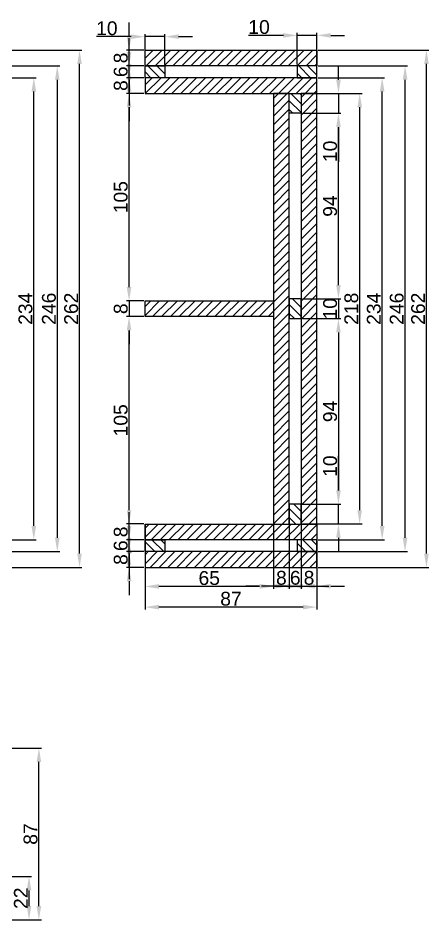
# Model space of a CAD drawing. Header units: millimetres. Extents: x 2483 to 4429, y -710 to 1566.
# Drawn here: x 2891.5 to 3099.4, y 1109.4 to 1566.2 of the extents above; entities that cross this region are included whole.
import ezdxf

# ---------------------------------------------------------------- set-up
doc = ezdxf.new("R2010")
doc.units = ezdxf.units.MM
doc.styles.get("Standard").update_dxf_attribs({"font": 'arial.ttf'})
doc.dimstyles.new('ISO-25', dxfattribs={"dimtxt": 7, "dimasz": 7, "dimexe": 1.25, "dimexo": 0.625, "dimtad": 1, "dimtxsty": 'Standard', "dimcen": 2.5, "dimadec": 0, "dimazin": 0, "dimtfac": 1, "dimtmove": 0, "dimatfit": 3, "dimfxl": 1, "dimarcsym": 0})

# ---------------------------------------------------------------- blocks, each defined once
blk = doc.blocks.new('*D165')
at = {"color": 0, "lineweight": -2, "transparency": 16777216}
for p, q in [((2947.62, 1302.96), (2947.62, 1309.96)), ((2947.62, 1287.96), (2947.62, 1295.96)), ((2948.24, 1295.96), (2948.87, 1295.96)), ((2955.07, 1287.96), (2946.37, 1287.96)), ((2947.62, 1280.96), (2947.62, 1273.96))]:
    blk.add_line(p, q, dxfattribs=at)
at = {"color": 0, "transparency": 16777216}
for points in [[(2946.45, 1302.96), (2948.79, 1302.96), (2947.62, 1295.96)], [(2946.45, 1280.96), (2948.79, 1280.96), (2947.62, 1287.96)]]:
    blk.add_solid(points, dxfattribs=at)
at = {"layer": 'Defpoints', "color": 0, "transparency": 16777216}
for p in [(2947.62, 1295.96), (2947.62, 1295.96), (2955.69, 1287.96)]:
    blk.add_point(p, dxfattribs=at)
at = {"color": 0, "transparency": 16777216, "insert": (2943.42, 1291.96), "char_height": 7, "attachment_point": 5, "rotation": 90}
blk.add_mtext('8', dxfattribs=at)
blk = doc.blocks.new('*D166')
at = {"color": 0, "lineweight": -2, "transparency": 16777216}
for p, q in [((2947.62, 1308.96), (2947.62, 1315.96)), ((2955.07, 1301.96), (2946.37, 1301.96)), ((2947.62, 1295.96), (2947.62, 1301.96)), ((2955.07, 1295.96), (2946.37, 1295.96)), ((2947.62, 1288.96), (2947.62, 1281.96))]:
    blk.add_line(p, q, dxfattribs=at)
at = {"color": 0, "transparency": 16777216}
for points in [[(2946.45, 1308.96), (2948.79, 1308.96), (2947.62, 1301.96)], [(2946.45, 1288.96), (2948.79, 1288.96), (2947.62, 1295.96)]]:
    blk.add_solid(points, dxfattribs=at)
at = {"layer": 'Defpoints', "color": 0, "transparency": 16777216}
for p in [(2947.62, 1301.96), (2955.69, 1301.96), (2955.69, 1295.96)]:
    blk.add_point(p, dxfattribs=at)
at = {"color": 0, "transparency": 16777216, "insert": (2943.42, 1298.96), "char_height": 7, "attachment_point": 5, "rotation": 90}
blk.add_mtext('6', dxfattribs=at)
blk = doc.blocks.new('*D167')
at = {"color": 0, "lineweight": -2, "transparency": 16777216}
for p, q in [((2947.62, 1316.96), (2947.62, 1323.96)), ((2955.07, 1309.96), (2946.37, 1309.96)), ((2947.62, 1301.96), (2947.62, 1309.96)), ((2955.07, 1301.96), (2946.37, 1301.96)), ((2947.62, 1294.96), (2947.62, 1287.96))]:
    blk.add_line(p, q, dxfattribs=at)
at = {"color": 0, "transparency": 16777216}
for points in [[(2946.45, 1316.96), (2948.79, 1316.96), (2947.62, 1309.96)], [(2946.45, 1294.96), (2948.79, 1294.96), (2947.62, 1301.96)]]:
    blk.add_solid(points, dxfattribs=at)
at = {"layer": 'Defpoints', "color": 0, "transparency": 16777216}
for p in [(2947.62, 1309.96), (2955.69, 1309.96), (2955.69, 1301.96)]:
    blk.add_point(p, dxfattribs=at)
at = {"color": 0, "transparency": 16777216, "insert": (2943.42, 1305.96), "char_height": 7, "attachment_point": 5, "rotation": 90}
blk.add_mtext('8', dxfattribs=at)
blk = doc.blocks.new('*D185')
at = {"color": 0, "lineweight": -2, "transparency": 16777216}
for p, q in [((2955.07, 1414.96), (2946.37, 1414.96)), ((2947.62, 1316.96), (2947.62, 1407.96)), ((2955.07, 1309.96), (2946.37, 1309.96))]:
    blk.add_line(p, q, dxfattribs=at)
at = {"color": 0, "transparency": 16777216}
for points in [[(2946.45, 1407.96), (2948.79, 1407.96), (2947.62, 1414.96)], [(2946.45, 1316.96), (2948.79, 1316.96), (2947.62, 1309.96)]]:
    blk.add_solid(points, dxfattribs=at)
at = {"layer": 'Defpoints', "color": 0, "transparency": 16777216}
for p in [(2947.62, 1414.96), (2955.69, 1414.96), (2955.69, 1309.96)]:
    blk.add_point(p, dxfattribs=at)
at = {"color": 0, "transparency": 16777216, "insert": (2943.42, 1362.46), "char_height": 7, "attachment_point": 5, "rotation": 90}
blk.add_mtext('105', dxfattribs=at)
blk = doc.blocks.new('*D186')
at = {"color": 0, "lineweight": -2, "transparency": 16777216}
for p, q in [((2947.62, 1429.96), (2947.62, 1436.96)), ((2955.07, 1422.96), (2946.37, 1422.96)), ((2947.62, 1422.96), (2947.62, 1414.96)), ((2955.07, 1414.96), (2946.37, 1414.96)), ((2947.62, 1407.96), (2947.62, 1400.96))]:
    blk.add_line(p, q, dxfattribs=at)
at = {"color": 0, "transparency": 16777216}
for points in [[(2946.45, 1429.96), (2948.79, 1429.96), (2947.62, 1422.96)], [(2946.45, 1407.96), (2948.79, 1407.96), (2947.62, 1414.96)]]:
    blk.add_solid(points, dxfattribs=at)
at = {"layer": 'Defpoints', "color": 0, "transparency": 16777216}
for p in [(2955.69, 1422.96), (2947.62, 1414.96), (2955.69, 1414.96)]:
    blk.add_point(p, dxfattribs=at)
at = {"color": 0, "transparency": 16777216, "insert": (2943.42, 1418.96), "char_height": 7, "attachment_point": 5, "rotation": 90}
blk.add_mtext('8', dxfattribs=at)
blk = doc.blocks.new('*D187')
at = {"color": 0, "lineweight": -2, "transparency": 16777216}
for p, q in [((2955.07, 1527.96), (2946.37, 1527.96)), ((2947.62, 1429.96), (2947.62, 1520.96)), ((2955.07, 1422.96), (2946.37, 1422.96))]:
    blk.add_line(p, q, dxfattribs=at)
at = {"color": 0, "transparency": 16777216}
for points in [[(2946.45, 1520.96), (2948.79, 1520.96), (2947.62, 1527.96)], [(2946.45, 1429.96), (2948.79, 1429.96), (2947.62, 1422.96)]]:
    blk.add_solid(points, dxfattribs=at)
at = {"layer": 'Defpoints', "color": 0, "transparency": 16777216}
for p in [(2947.62, 1527.96), (2955.69, 1527.96), (2955.69, 1422.96)]:
    blk.add_point(p, dxfattribs=at)
at = {"color": 0, "transparency": 16777216, "insert": (2943.42, 1475.46), "char_height": 7, "attachment_point": 5, "rotation": 90}
blk.add_mtext('105', dxfattribs=at)
blk = doc.blocks.new('*D188')
at = {"color": 0, "lineweight": -2, "transparency": 16777216}
for p, q in [((2947.62, 1542.96), (2947.62, 1549.96)), ((2955.07, 1535.96), (2946.37, 1535.96)), ((2947.62, 1527.96), (2947.62, 1535.96)), ((2955.07, 1527.96), (2946.37, 1527.96)), ((2947.62, 1520.96), (2947.62, 1513.96))]:
    blk.add_line(p, q, dxfattribs=at)
at = {"color": 0, "transparency": 16777216}
for points in [[(2946.45, 1542.96), (2948.79, 1542.96), (2947.62, 1535.96)], [(2946.45, 1520.96), (2948.79, 1520.96), (2947.62, 1527.96)]]:
    blk.add_solid(points, dxfattribs=at)
at = {"layer": 'Defpoints', "color": 0, "transparency": 16777216}
for p in [(2947.62, 1535.96), (2955.69, 1535.96), (2955.69, 1527.96)]:
    blk.add_point(p, dxfattribs=at)
at = {"color": 0, "transparency": 16777216, "insert": (2943.42, 1531.96), "char_height": 7, "attachment_point": 5, "rotation": 90}
blk.add_mtext('8', dxfattribs=at)
blk = doc.blocks.new('*D189')
at = {"color": 0, "lineweight": -2, "transparency": 16777216}
for p, q in [((2947.62, 1548.96), (2947.62, 1555.96)), ((2955.07, 1541.96), (2946.37, 1541.96)), ((2947.62, 1535.96), (2947.62, 1541.96)), ((2955.07, 1535.96), (2946.37, 1535.96)), ((2947.62, 1528.96), (2947.62, 1521.96))]:
    blk.add_line(p, q, dxfattribs=at)
at = {"color": 0, "transparency": 16777216}
for points in [[(2946.45, 1548.96), (2948.79, 1548.96), (2947.62, 1541.96)], [(2946.45, 1528.96), (2948.79, 1528.96), (2947.62, 1535.96)]]:
    blk.add_solid(points, dxfattribs=at)
at = {"layer": 'Defpoints', "color": 0, "transparency": 16777216}
for p in [(2947.62, 1541.96), (2955.69, 1541.96), (2955.69, 1535.96)]:
    blk.add_point(p, dxfattribs=at)
at = {"color": 0, "transparency": 16777216, "insert": (2943.42, 1538.96), "char_height": 7, "attachment_point": 5, "rotation": 90}
blk.add_mtext('6', dxfattribs=at)
blk = doc.blocks.new('*D190')
at = {"color": 0, "lineweight": -2, "transparency": 16777216}
for p, q in [((2947.62, 1556.96), (2947.62, 1563.96)), ((2955.07, 1549.96), (2946.37, 1549.96)), ((2947.62, 1541.96), (2947.62, 1549.96)), ((2955.07, 1541.96), (2946.37, 1541.96)), ((2947.62, 1534.96), (2947.62, 1527.96))]:
    blk.add_line(p, q, dxfattribs=at)
at = {"color": 0, "transparency": 16777216}
for points in [[(2946.45, 1556.96), (2948.79, 1556.96), (2947.62, 1549.96)], [(2946.45, 1534.96), (2948.79, 1534.96), (2947.62, 1541.96)]]:
    blk.add_solid(points, dxfattribs=at)
at = {"layer": 'Defpoints', "color": 0, "transparency": 16777216}
for p in [(2947.62, 1549.96), (2955.69, 1549.96), (2955.69, 1541.96)]:
    blk.add_point(p, dxfattribs=at)
at = {"color": 0, "transparency": 16777216, "insert": (2943.42, 1545.96), "char_height": 7, "attachment_point": 5, "rotation": 90}
blk.add_mtext('8', dxfattribs=at)
blk = doc.blocks.new('*D191')
at = {"color": 0, "lineweight": -2, "transparency": 16777216}
for p, q in [((3020.69, 1309.33), (3020.69, 1277.21)), ((3028.69, 1309.33), (3028.69, 1277.21)), ((3013.69, 1278.46), (3006.69, 1278.46)), ((3020.69, 1278.46), (3028.69, 1278.46)), ((3035.69, 1278.46), (3042.69, 1278.46))]:
    blk.add_line(p, q, dxfattribs=at)
at = {"color": 0, "transparency": 16777216}
for points in [[(3013.69, 1279.63), (3013.69, 1277.3), (3020.69, 1278.46)], [(3035.69, 1279.63), (3035.69, 1277.3), (3028.69, 1278.46)]]:
    blk.add_solid(points, dxfattribs=at)
at = {"layer": 'Defpoints', "color": 0, "transparency": 16777216}
for p in [(3020.69, 1309.96), (3028.69, 1309.96), (3028.69, 1278.46)]:
    blk.add_point(p, dxfattribs=at)
at = {"color": 0, "transparency": 16777216, "insert": (3024.69, 1282.66), "char_height": 7, "attachment_point": 5}
blk.add_mtext('8', dxfattribs=at)
blk = doc.blocks.new('*D192')
at = {"color": 0, "lineweight": -2, "transparency": 16777216}
for p, q in [((3028.69, 1309.33), (3028.69, 1277.21)), ((3034.69, 1309.33), (3034.69, 1277.21)), ((3021.69, 1278.46), (3014.69, 1278.46)), ((3028.69, 1278.46), (3034.69, 1278.46)), ((3041.69, 1278.46), (3048.69, 1278.46))]:
    blk.add_line(p, q, dxfattribs=at)
at = {"color": 0, "transparency": 16777216}
for points in [[(3021.69, 1279.63), (3021.69, 1277.3), (3028.69, 1278.46)], [(3041.69, 1279.63), (3041.69, 1277.3), (3034.69, 1278.46)]]:
    blk.add_solid(points, dxfattribs=at)
at = {"layer": 'Defpoints', "color": 0, "transparency": 16777216}
for p in [(3028.69, 1309.96), (3034.69, 1309.96), (3034.69, 1278.46)]:
    blk.add_point(p, dxfattribs=at)
at = {"color": 0, "transparency": 16777216, "insert": (3031.69, 1282.66), "char_height": 7, "attachment_point": 5}
blk.add_mtext('6', dxfattribs=at)
blk = doc.blocks.new('*D193')
at = {"color": 0, "lineweight": -2, "transparency": 16777216}
for p, q in [((3034.69, 1309.33), (3034.69, 1277.21)), ((3042.69, 1309.33), (3042.69, 1277.21)), ((3027.69, 1278.46), (3020.69, 1278.46)), ((3034.69, 1278.46), (3042.69, 1278.46)), ((3049.69, 1278.46), (3056.69, 1278.46))]:
    blk.add_line(p, q, dxfattribs=at)
at = {"color": 0, "transparency": 16777216}
for points in [[(3027.69, 1279.63), (3027.69, 1277.3), (3034.69, 1278.46)], [(3049.69, 1279.63), (3049.69, 1277.3), (3042.69, 1278.46)]]:
    blk.add_solid(points, dxfattribs=at)
at = {"layer": 'Defpoints', "color": 0, "transparency": 16777216}
for p in [(3034.69, 1309.96), (3042.69, 1309.96), (3042.69, 1278.46)]:
    blk.add_point(p, dxfattribs=at)
at = {"color": 0, "transparency": 16777216, "insert": (3038.69, 1282.66), "char_height": 7, "attachment_point": 5}
blk.add_mtext('8', dxfattribs=at)
blk = doc.blocks.new('*D194')
at = {"color": 0, "lineweight": -2, "transparency": 16777216}
for p, q in [((2955.69, 1309.33), (2955.69, 1277.1)), ((3020.69, 1309.33), (3020.69, 1277.1)), ((3013.69, 1278.35), (2962.69, 1278.35))]:
    blk.add_line(p, q, dxfattribs=at)
at = {"color": 0, "transparency": 16777216}
for points in [[(2962.69, 1279.51), (2962.69, 1277.18), (2955.69, 1278.35)], [(3013.69, 1279.51), (3013.69, 1277.18), (3020.69, 1278.35)]]:
    blk.add_solid(points, dxfattribs=at)
at = {"layer": 'Defpoints', "color": 0, "transparency": 16777216}
for p in [(2955.69, 1309.96), (3020.69, 1309.96), (2955.69, 1278.35)]:
    blk.add_point(p, dxfattribs=at)
at = {"color": 0, "transparency": 16777216, "insert": (2988.19, 1282.55), "char_height": 7, "attachment_point": 5}
blk.add_mtext('65', dxfattribs=at)
blk = doc.blocks.new('*D195')
at = {"color": 0, "lineweight": -2, "transparency": 16777216}
for p, q in [((2955.69, 1287.33), (2955.69, 1266.63)), ((3042.69, 1287.33), (3042.69, 1266.63)), ((3035.69, 1267.88), (2962.69, 1267.88))]:
    blk.add_line(p, q, dxfattribs=at)
at = {"color": 0, "transparency": 16777216}
for points in [[(2962.69, 1269.05), (2962.69, 1266.72), (2955.69, 1267.88)], [(3035.69, 1269.05), (3035.69, 1266.72), (3042.69, 1267.88)]]:
    blk.add_solid(points, dxfattribs=at)
at = {"layer": 'Defpoints', "color": 0, "transparency": 16777216}
for p in [(2955.69, 1287.96), (3042.69, 1287.96), (2955.69, 1267.88)]:
    blk.add_point(p, dxfattribs=at)
at = {"color": 0, "transparency": 16777216, "insert": (2999.19, 1272.08), "char_height": 7, "attachment_point": 5}
blk.add_mtext('87', dxfattribs=at)
blk = doc.blocks.new('*D196')
at = {"color": 0, "lineweight": -2, "transparency": 16777216}
for p, q in [((3032.69, 1542.58), (3032.69, 1558.63)), ((3042.69, 1542.58), (3042.69, 1558.63)), ((3025.69, 1557.38), (3008.1, 1557.38)), ((3042.69, 1557.38), (3032.69, 1557.38)), ((3049.69, 1557.38), (3056.69, 1557.38))]:
    blk.add_line(p, q, dxfattribs=at)
at = {"color": 0, "transparency": 16777216}
for points in [[(3025.69, 1558.54), (3025.69, 1556.21), (3032.69, 1557.38)], [(3049.69, 1558.54), (3049.69, 1556.21), (3042.69, 1557.38)]]:
    blk.add_solid(points, dxfattribs=at)
at = {"layer": 'Defpoints', "color": 0, "transparency": 16777216}
for p in [(3032.69, 1557.38), (3032.69, 1541.96), (3042.69, 1541.96)]:
    blk.add_point(p, dxfattribs=at)
at = {"color": 0, "transparency": 16777216, "insert": (3013.39, 1561.58), "char_height": 7, "attachment_point": 5}
blk.add_mtext('10', dxfattribs=at)
blk = doc.blocks.new('*D197')
at = {"color": 0, "lineweight": -2, "transparency": 16777216}
for p, q in [((2955.69, 1542.58), (2955.69, 1558)), ((2965.69, 1542.58), (2965.69, 1558)), ((2948.69, 1556.75), (2931.1, 1556.75)), ((2965.69, 1556.75), (2955.69, 1556.75)), ((2972.69, 1556.75), (2979.69, 1556.75))]:
    blk.add_line(p, q, dxfattribs=at)
at = {"color": 0, "transparency": 16777216}
for points in [[(2948.69, 1557.91), (2948.69, 1555.58), (2955.69, 1556.75)], [(2972.69, 1557.91), (2972.69, 1555.58), (2965.69, 1556.75)]]:
    blk.add_solid(points, dxfattribs=at)
at = {"layer": 'Defpoints', "color": 0, "transparency": 16777216}
for p in [(2955.69, 1556.75), (2955.69, 1541.96), (2965.69, 1541.96)]:
    blk.add_point(p, dxfattribs=at)
at = {"color": 0, "transparency": 16777216, "insert": (2936.39, 1560.95), "char_height": 7, "attachment_point": 5}
blk.add_mtext('10', dxfattribs=at)
blk = doc.blocks.new('*D201')
at = {"color": 0, "lineweight": -2, "transparency": 16777216}
for p, q in [((3035.32, 1527.96), (3065.56, 1527.96)), ((3064.31, 1316.96), (3064.31, 1520.96)), ((3035.32, 1309.96), (3065.56, 1309.96))]:
    blk.add_line(p, q, dxfattribs=at)
at = {"color": 0, "transparency": 16777216}
for points in [[(3063.15, 1520.96), (3065.48, 1520.96), (3064.31, 1527.96)], [(3063.15, 1316.96), (3065.48, 1316.96), (3064.31, 1309.96)]]:
    blk.add_solid(points, dxfattribs=at)
at = {"layer": 'Defpoints', "color": 0, "transparency": 16777216}
for p in [(3034.69, 1527.96), (3064.31, 1527.96), (3034.69, 1309.96)]:
    blk.add_point(p, dxfattribs=at)
at = {"color": 0, "transparency": 16777216, "insert": (3060.11, 1418.96), "char_height": 7, "attachment_point": 5, "rotation": 90}
blk.add_mtext('218', dxfattribs=at)
blk = doc.blocks.new('*D202')
at = {"color": 0, "lineweight": -2, "transparency": 16777216}
for p, q in [((3043.32, 1535.96), (3076.93, 1535.96)), ((3075.68, 1308.96), (3075.68, 1528.96)), ((3043.32, 1301.96), (3076.93, 1301.96))]:
    blk.add_line(p, q, dxfattribs=at)
at = {"color": 0, "transparency": 16777216}
for points in [[(3074.51, 1528.96), (3076.85, 1528.96), (3075.68, 1535.96)], [(3074.51, 1308.96), (3076.85, 1308.96), (3075.68, 1301.96)]]:
    blk.add_solid(points, dxfattribs=at)
at = {"layer": 'Defpoints', "color": 0, "transparency": 16777216}
for p in [(3042.69, 1535.96), (3075.68, 1535.96), (3042.69, 1301.96)]:
    blk.add_point(p, dxfattribs=at)
at = {"color": 0, "transparency": 16777216, "insert": (3071.48, 1418.96), "char_height": 7, "attachment_point": 5, "rotation": 90}
blk.add_mtext('234', dxfattribs=at)
blk = doc.blocks.new('*D203')
at = {"color": 0, "lineweight": -2, "transparency": 16777216}
for p, q in [((3043.32, 1541.96), (3088.52, 1541.96)), ((3087.27, 1302.96), (3087.27, 1534.96)), ((3043.32, 1295.96), (3088.52, 1295.96))]:
    blk.add_line(p, q, dxfattribs=at)
at = {"color": 0, "transparency": 16777216}
for points in [[(3086.11, 1534.96), (3088.44, 1534.96), (3087.27, 1541.96)], [(3086.11, 1302.96), (3088.44, 1302.96), (3087.27, 1295.96)]]:
    blk.add_solid(points, dxfattribs=at)
at = {"layer": 'Defpoints', "color": 0, "transparency": 16777216}
for p in [(3042.69, 1541.96), (3087.27, 1541.96), (3042.69, 1295.96)]:
    blk.add_point(p, dxfattribs=at)
at = {"color": 0, "transparency": 16777216, "insert": (3083.08, 1418.96), "char_height": 7, "attachment_point": 5, "rotation": 90}
blk.add_mtext('246', dxfattribs=at)
blk = doc.blocks.new('*D204')
at = {"color": 0, "lineweight": -2, "transparency": 16777216}
for p, q in [((3043.32, 1549.96), (3099.36, 1549.96)), ((3098.11, 1294.96), (3098.11, 1542.96)), ((3043.32, 1287.96), (3099.36, 1287.96))]:
    blk.add_line(p, q, dxfattribs=at)
at = {"color": 0, "transparency": 16777216}
for points in [[(3096.94, 1542.96), (3099.27, 1542.96), (3098.11, 1549.96)], [(3096.94, 1294.96), (3099.27, 1294.96), (3098.11, 1287.96)]]:
    blk.add_solid(points, dxfattribs=at)
at = {"layer": 'Defpoints', "color": 0, "transparency": 16777216}
for p in [(3042.69, 1549.96), (3098.11, 1549.96), (3042.69, 1287.96)]:
    blk.add_point(p, dxfattribs=at)
at = {"color": 0, "transparency": 16777216, "insert": (3093.91, 1418.96), "char_height": 7, "attachment_point": 5, "rotation": 90}
blk.add_mtext('262', dxfattribs=at)
blk = doc.blocks.new('*D217')
at = {"color": 0, "lineweight": -2, "transparency": 16777216}
for p, q in [((2861.63, 1535.96), (2900.68, 1535.96)), ((2899.43, 1308.96), (2899.43, 1528.96)), ((2861.63, 1301.96), (2900.68, 1301.96))]:
    blk.add_line(p, q, dxfattribs=at)
at = {"color": 0, "transparency": 16777216}
for points in [[(2898.27, 1528.96), (2900.6, 1528.96), (2899.43, 1535.96)], [(2898.27, 1308.96), (2900.6, 1308.96), (2899.43, 1301.96)]]:
    blk.add_solid(points, dxfattribs=at)
at = {"layer": 'Defpoints', "color": 0, "transparency": 16777216}
for p in [(2861, 1535.96), (2899.43, 1535.96), (2861, 1301.96)]:
    blk.add_point(p, dxfattribs=at)
at = {"color": 0, "transparency": 16777216, "insert": (2895.23, 1418.96), "char_height": 7, "attachment_point": 5, "rotation": 90}
blk.add_mtext('234', dxfattribs=at)
blk = doc.blocks.new('*D219')
at = {"color": 0, "lineweight": -2, "transparency": 16777216}
for p, q in [((2875.63, 1549.96), (2923.81, 1549.96)), ((2922.56, 1294.96), (2922.56, 1542.96)), ((2875.63, 1287.96), (2923.81, 1287.96))]:
    blk.add_line(p, q, dxfattribs=at)
at = {"color": 0, "transparency": 16777216}
for points in [[(2921.4, 1542.96), (2923.73, 1542.96), (2922.56, 1549.96)], [(2921.4, 1294.96), (2923.73, 1294.96), (2922.56, 1287.96)]]:
    blk.add_solid(points, dxfattribs=at)
at = {"layer": 'Defpoints', "color": 0, "transparency": 16777216}
for p in [(2875, 1549.96), (2922.56, 1549.96), (2875, 1287.96)]:
    blk.add_point(p, dxfattribs=at)
at = {"color": 0, "transparency": 16777216, "insert": (2918.36, 1418.96), "char_height": 7, "attachment_point": 5, "rotation": 90}
blk.add_mtext('262', dxfattribs=at)
blk = doc.blocks.new('*D223')
at = {"color": 0, "lineweight": -2, "transparency": 16777216}
for p, q in [((2875.63, 1541.96), (2912.55, 1541.96)), ((2911.3, 1534.96), (2911.3, 1302.96)), ((2875.63, 1295.96), (2912.55, 1295.96))]:
    blk.add_line(p, q, dxfattribs=at)
at = {"color": 0, "transparency": 16777216}
for points in [[(2910.14, 1534.96), (2912.47, 1534.96), (2911.3, 1541.96)], [(2910.14, 1302.96), (2912.47, 1302.96), (2911.3, 1295.96)]]:
    blk.add_solid(points, dxfattribs=at)
at = {"layer": 'Defpoints', "color": 0, "transparency": 16777216}
for p in [(2875, 1541.96), (2875, 1295.96), (2911.3, 1295.96)]:
    blk.add_point(p, dxfattribs=at)
at = {"color": 0, "transparency": 16777216, "insert": (2907.1, 1418.96), "char_height": 7, "attachment_point": 5, "rotation": 90}
blk.add_mtext('246', dxfattribs=at)
blk = doc.blocks.new('*D230')
at = {"color": 0, "lineweight": -2, "transparency": 16777216}
for p, q in [((2875.63, 1196.45), (2903.25, 1196.45)), ((2902, 1116.45), (2902, 1189.45)), ((2875.63, 1109.45), (2903.25, 1109.45))]:
    blk.add_line(p, q, dxfattribs=at)
at = {"color": 0, "transparency": 16777216}
for points in [[(2900.84, 1189.45), (2903.17, 1189.45), (2902, 1196.45)], [(2900.84, 1116.45), (2903.17, 1116.45), (2902, 1109.45)]]:
    blk.add_solid(points, dxfattribs=at)
at = {"layer": 'Defpoints', "color": 0, "transparency": 16777216}
for p in [(2875, 1196.45), (2902, 1196.45), (2875, 1109.45)]:
    blk.add_point(p, dxfattribs=at)
at = {"color": 0, "transparency": 16777216, "insert": (2897.8, 1152.95), "char_height": 7, "attachment_point": 5, "rotation": 90}
blk.add_mtext('87', dxfattribs=at)
blk = doc.blocks.new('*D232')
at = {"color": 0, "lineweight": -2, "transparency": 16777216}
for p, q in [((2853.63, 1131.45), (2898.26, 1131.45)), ((2897.01, 1116.45), (2897.01, 1124.45)), ((2853.63, 1109.45), (2898.26, 1109.45))]:
    blk.add_line(p, q, dxfattribs=at)
at = {"color": 0, "transparency": 16777216}
for points in [[(2895.84, 1124.45), (2898.17, 1124.45), (2897.01, 1131.45)], [(2895.84, 1116.45), (2898.17, 1116.45), (2897.01, 1109.45)]]:
    blk.add_solid(points, dxfattribs=at)
at = {"layer": 'Defpoints', "color": 0, "transparency": 16777216}
for p in [(2853, 1131.45), (2897.01, 1131.45), (2853, 1109.45)]:
    blk.add_point(p, dxfattribs=at)
at = {"color": 0, "transparency": 16777216, "insert": (2892.87, 1120.45), "char_height": 7, "attachment_point": 5, "rotation": 90}
blk.add_mtext('22', dxfattribs=at)
blk = doc.blocks.new('*D496')
at = {"color": 0, "lineweight": -2, "transparency": 16777216}
for p, q in [((3053.57, 1430.96), (3053.57, 1437.96)), ((3035.32, 1423.96), (3054.82, 1423.96)), ((3053.57, 1423.96), (3053.57, 1413.96)), ((3035.32, 1413.96), (3054.82, 1413.96)), ((3053.57, 1406.96), (3053.57, 1399.96))]:
    blk.add_line(p, q, dxfattribs=at)
at = {"color": 0, "transparency": 16777216}
for points in [[(3052.41, 1430.96), (3054.74, 1430.96), (3053.57, 1423.96)], [(3052.41, 1406.96), (3054.74, 1406.96), (3053.57, 1413.96)]]:
    blk.add_solid(points, dxfattribs=at)
at = {"layer": 'Defpoints', "color": 0, "transparency": 16777216}
for p in [(3034.69, 1423.96), (3034.69, 1413.96), (3053.57, 1413.96)]:
    blk.add_point(p, dxfattribs=at)
at = {"color": 0, "transparency": 16777216, "insert": (3049.38, 1418.96), "char_height": 7, "attachment_point": 5, "rotation": 90}
blk.add_mtext('10', dxfattribs=at)
blk = doc.blocks.new('*D497')
at = {"color": 0, "lineweight": -2, "transparency": 16777216}
for p, q in [((3035.32, 1517.96), (3054.82, 1517.96)), ((3053.57, 1430.96), (3053.57, 1510.96)), ((3035.32, 1423.96), (3054.82, 1423.96))]:
    blk.add_line(p, q, dxfattribs=at)
at = {"color": 0, "transparency": 16777216}
for points in [[(3052.41, 1510.96), (3054.74, 1510.96), (3053.57, 1517.96)], [(3052.41, 1430.96), (3054.74, 1430.96), (3053.57, 1423.96)]]:
    blk.add_solid(points, dxfattribs=at)
at = {"layer": 'Defpoints', "color": 0, "transparency": 16777216}
for p in [(3034.69, 1517.96), (3053.57, 1517.96), (3034.69, 1423.96)]:
    blk.add_point(p, dxfattribs=at)
at = {"color": 0, "transparency": 16777216, "insert": (3049.38, 1470.96), "char_height": 7, "attachment_point": 5, "rotation": 90}
blk.add_mtext('94', dxfattribs=at)
blk = doc.blocks.new('*D498')
at = {"color": 0, "lineweight": -2, "transparency": 16777216}
for p, q in [((3053.57, 1534.96), (3053.57, 1541.96)), ((3035.32, 1527.96), (3054.82, 1527.96)), ((3053.57, 1527.96), (3053.57, 1517.96)), ((3035.32, 1517.96), (3054.82, 1517.96)), ((3053.57, 1510.96), (3053.57, 1493.36))]:
    blk.add_line(p, q, dxfattribs=at)
at = {"color": 0, "transparency": 16777216}
for points in [[(3052.41, 1534.96), (3054.74, 1534.96), (3053.57, 1527.96)], [(3052.41, 1510.96), (3054.74, 1510.96), (3053.57, 1517.96)]]:
    blk.add_solid(points, dxfattribs=at)
at = {"layer": 'Defpoints', "color": 0, "transparency": 16777216}
for p in [(3034.69, 1527.96), (3053.57, 1527.96), (3034.69, 1517.96)]:
    blk.add_point(p, dxfattribs=at)
at = {"color": 0, "transparency": 16777216, "insert": (3049.38, 1498.66), "char_height": 7, "attachment_point": 5, "rotation": 90}
blk.add_mtext('10', dxfattribs=at)
blk = doc.blocks.new('*D499')
at = {"color": 0, "lineweight": -2, "transparency": 16777216}
for p, q in [((3035.32, 1413.96), (3054.82, 1413.96)), ((3053.57, 1406.96), (3053.57, 1326.96)), ((3035.32, 1319.96), (3054.82, 1319.96))]:
    blk.add_line(p, q, dxfattribs=at)
at = {"color": 0, "transparency": 16777216}
for points in [[(3052.41, 1406.96), (3054.74, 1406.96), (3053.57, 1413.96)], [(3052.41, 1326.96), (3054.74, 1326.96), (3053.57, 1319.96)]]:
    blk.add_solid(points, dxfattribs=at)
at = {"layer": 'Defpoints', "color": 0, "transparency": 16777216}
for p in [(3034.69, 1413.96), (3034.69, 1319.96), (3053.57, 1319.96)]:
    blk.add_point(p, dxfattribs=at)
at = {"color": 0, "transparency": 16777216, "insert": (3049.38, 1366.96), "char_height": 7, "attachment_point": 5, "rotation": 90}
blk.add_mtext('94', dxfattribs=at)
blk = doc.blocks.new('*D500')
at = {"color": 0, "lineweight": -2, "transparency": 16777216}
for p, q in [((3053.57, 1326.96), (3053.57, 1344.55)), ((3035.32, 1319.96), (3054.82, 1319.96)), ((3053.57, 1309.96), (3053.57, 1319.96)), ((3035.32, 1309.96), (3054.82, 1309.96)), ((3053.57, 1302.96), (3053.57, 1295.96))]:
    blk.add_line(p, q, dxfattribs=at)
at = {"color": 0, "transparency": 16777216}
for points in [[(3052.41, 1326.96), (3054.74, 1326.96), (3053.57, 1319.96)], [(3052.41, 1302.96), (3054.74, 1302.96), (3053.57, 1309.96)]]:
    blk.add_solid(points, dxfattribs=at)
at = {"layer": 'Defpoints', "color": 0, "transparency": 16777216}
for p in [(3034.69, 1319.96), (3034.69, 1309.96), (3053.57, 1309.96)]:
    blk.add_point(p, dxfattribs=at)
at = {"color": 0, "transparency": 16777216, "insert": (3049.38, 1339.26), "char_height": 7, "attachment_point": 5, "rotation": 90}
blk.add_mtext('10', dxfattribs=at)

msp = doc.modelspace()

# ---------------------------------------------------------------- hatches: boundary and pattern name
h = msp.add_hatch()
h.set_pattern_fill('ANSI31', color=256)
h.paths.add_polyline_path([(3042.692, 1549.958), (2955.692, 1549.958), (2955.692, 1541.958), (3042.692, 1541.958)])
h.paths.add_polyline_path([(3042.692, 1535.958), (2955.692, 1535.958), (2955.692, 1527.958), (3042.692, 1527.958)])
h.paths.add_polyline_path([(3020.692, 1422.958), (2955.692, 1422.958), (2955.692, 1414.958), (3020.692, 1414.958)])
h.paths.add_polyline_path([(3042.692, 1309.958), (2955.692, 1309.958), (2955.692, 1301.958), (3042.692, 1301.958)])
h.paths.add_polyline_path([(3042.692, 1295.958), (2955.692, 1295.958), (2955.692, 1287.958), (3042.692, 1287.958)])
h.paths.add_polyline_path([(3028.692, 1527.958), (3020.692, 1527.958), (3020.692, 1309.958), (3028.692, 1309.958)])
h.paths.add_polyline_path([(3042.692, 1527.958), (3034.692, 1527.958), (3034.692, 1309.958), (3042.692, 1309.958)])
h = msp.add_hatch()
h.set_pattern_fill('ANSI31', color=256, angle=90)
h.paths.add_polyline_path([(2965.692, 1541.958), (2955.692, 1541.958), (2955.692, 1535.958), (2965.692, 1535.958)])
h.paths.add_polyline_path([(3042.692, 1541.958), (3032.692, 1541.958), (3032.692, 1535.958), (3042.692, 1535.958)])
h.paths.add_polyline_path([(3034.692, 1423.958), (3028.692, 1423.958), (3028.692, 1413.958), (3034.692, 1413.958)])
h.paths.add_polyline_path([(3034.692, 1527.958), (3028.692, 1527.958), (3028.692, 1517.958), (3034.692, 1517.958)])
h.paths.add_polyline_path([(3034.692, 1319.958), (3028.692, 1319.958), (3028.692, 1309.958), (3034.692, 1309.958)])
h.paths.add_polyline_path([(3042.692, 1301.958), (3032.692, 1301.958), (3032.692, 1295.958), (3042.692, 1295.958)])
h.paths.add_polyline_path([(2965.692, 1301.958), (2955.692, 1301.958), (2955.692, 1295.958), (2965.692, 1295.958)])

# ---------------------------------------------------------------- linework, layer by layer
for points in [[(2955.692, 1541.958), (2955.692, 1549.958), (3042.692, 1549.958), (3042.692, 1541.958)], [(2955.692, 1535.958), (2955.692, 1541.958), (2965.692, 1541.958), (2965.692, 1535.958)], [(3042.692, 1535.958), (3042.692, 1541.958), (3032.692, 1541.958), (3032.692, 1535.958)], [(3042.692, 1527.958), (3042.692, 1535.958), (2955.692, 1535.958), (2955.692, 1527.958)], [(3028.692, 1309.958), (3028.692, 1527.958), (3020.692, 1527.958), (3020.692, 1309.958)], [(3028.692, 1527.958), (3034.692, 1527.958), (3034.692, 1517.958), (3028.692, 1517.958)], [(3042.692, 1309.958), (3042.692, 1527.958), (3034.692, 1527.958), (3034.692, 1309.958)], [(2955.692, 1414.958), (2955.692, 1422.958), (3020.692, 1422.958), (3020.692, 1414.958)], [(3034.692, 1423.958), (3028.692, 1423.958), (3028.692, 1413.958), (3034.692, 1413.958)], [(3028.692, 1309.958), (3034.692, 1309.958), (3034.692, 1319.958), (3028.692, 1319.958)], [(2955.692, 1301.958), (2955.692, 1309.958), (3042.692, 1309.958), (3042.692, 1301.958)], [(2955.692, 1295.958), (2955.692, 1301.958), (2965.692, 1301.958), (2965.692, 1295.958)], [(3042.692, 1295.958), (3042.692, 1301.958), (3032.692, 1301.958), (3032.692, 1295.958)], [(3042.692, 1287.958), (3042.692, 1295.958), (2955.692, 1295.958), (2955.692, 1287.958)]]:
    msp.add_lwpolyline(points, close=True)

# ---------------------------------------------------------------- dimensions: what is measured, and where the dimension line sits
for base, p1, p2, angle, picture, middle in [((2955.692, 1556.747), (2965.692, 1541.958), (2955.692, 1541.958), 180, '*D197', (2936.395, 1560.946)), ((2947.619, 1549.958), (2955.692, 1541.958), (2955.692, 1549.958), 90, '*D190', (2943.42, 1545.958)), ((3032.692, 1557.378), (3042.692, 1541.958), (3032.692, 1541.958), 180, '*D196', (3013.395, 1561.577)), ((2947.619, 1541.958), (2955.692, 1535.958), (2955.692, 1541.958), 90, '*D189', (2943.42, 1538.958)), ((2947.619, 1535.958), (2955.692, 1527.958), (2955.692, 1535.958), 90, '*D188', (2943.42, 1531.958)), ((2947.619, 1527.958), (2955.692, 1422.958), (2955.692, 1527.958), 90, '*D187', (2943.42, 1475.458)), ((3053.575, 1517.958), (3034.692, 1423.958), (3034.692, 1517.958), 90, '*D497', (3049.375, 1470.958)), ((2947.619, 1414.958), (2955.692, 1422.958), (2955.692, 1414.958), 90, '*D186', (2943.42, 1418.958)), ((2947.619, 1414.958), (2955.692, 1309.958), (2955.692, 1414.958), 90, '*D185', (2943.42, 1362.458)), ((3053.575, 1319.958), (3034.692, 1413.958), (3034.692, 1319.958), 90, '*D499', (3049.375, 1366.958)), ((2947.619, 1309.958), (2955.692, 1301.958), (2955.692, 1309.958), 90, '*D167', (2943.42, 1305.958)), ((2947.619, 1301.958), (2955.692, 1295.958), (2955.692, 1301.958), 90, '*D166', (2943.42, 1298.958)), ((2947.619, 1295.958), (2955.692, 1287.958), (2947.619, 1295.958), 90, '*D165', (2943.42, 1291.958))]:
    dim = msp.add_linear_dim(base=base, p1=p1, p2=p2, angle=angle, dimstyle='ISO-25')
    dim.commit()
    dim.dimension.update_dxf_attribs({"geometry": picture, "text_midpoint": middle})
for base, p1, p2, angle, picture, middle in [((2922.562, 1549.958), (2875.001, 1287.958), (2875.001, 1549.958), 90, '*D219', (2922.562, 1418.958)), ((3098.107, 1549.958), (3042.692, 1287.958), (3042.692, 1549.958), 90, '*D204', (3098.107, 1418.958)), ((2911.302, 1295.958), (2875.001, 1541.958), (2875.001, 1295.958), 90, '*D223', (2911.302, 1418.958)), ((3053.575, 1527.958), (3034.692, 1517.958), (3034.692, 1527.958), 90, '*D498', (3053.575, 1498.661)), ((3087.274, 1541.958), (3042.692, 1295.958), (3042.692, 1541.958), 90, '*D203', (3087.274, 1418.958)), ((2899.434, 1535.958), (2861.001, 1301.958), (2861.001, 1535.958), 90, '*D217', (2899.434, 1418.958)), ((3075.681, 1535.958), (3042.692, 1301.958), (3042.692, 1535.958), 90, '*D202', (3075.681, 1418.958)), ((3064.314, 1527.958), (3034.692, 1309.958), (3034.692, 1527.958), 90, '*D201', (3064.314, 1418.958)), ((3053.575, 1413.958), (3034.692, 1423.958), (3034.692, 1413.958), 90, '*D496', (3053.575, 1418.958)), ((3053.575, 1309.958), (3034.692, 1319.958), (3034.692, 1309.958), 90, '*D500', (3053.575, 1339.255)), ((2955.692, 1278.346), (3020.692, 1309.958), (2955.692, 1309.958), 180, '*D194', (2988.192, 1278.346)), ((3028.692, 1278.465), (3020.692, 1309.958), (3028.692, 1309.958), 180, '*D191', (3024.692, 1278.465)), ((3034.692, 1278.465), (3028.692, 1309.958), (3034.692, 1309.958), 180, '*D192', (3031.692, 1278.465)), ((3042.692, 1278.465), (3034.692, 1309.958), (3042.692, 1309.958), 180, '*D193', (3038.692, 1278.465)), ((2955.692, 1267.883), (3042.692, 1287.958), (2955.692, 1287.958), 180, '*D195', (2999.192, 1267.883)), ((2902.002, 1196.45), (2875.001, 1109.45), (2875.001, 1196.45), 90, '*D230', (2902.002, 1152.95)), ((2897.007, 1131.45), (2853.001, 1109.45), (2853.001, 1131.45), 90, '*D232', (2897.007, 1120.45))]:
    dim = msp.add_linear_dim(base=base, p1=p1, p2=p2, angle=angle, dimstyle='ISO-25')
    dim.commit()
    dim.dimension.update_dxf_attribs({"geometry": picture, "text_midpoint": middle, "dimtype": 160})

doc.saveas('drawing.dxf')
